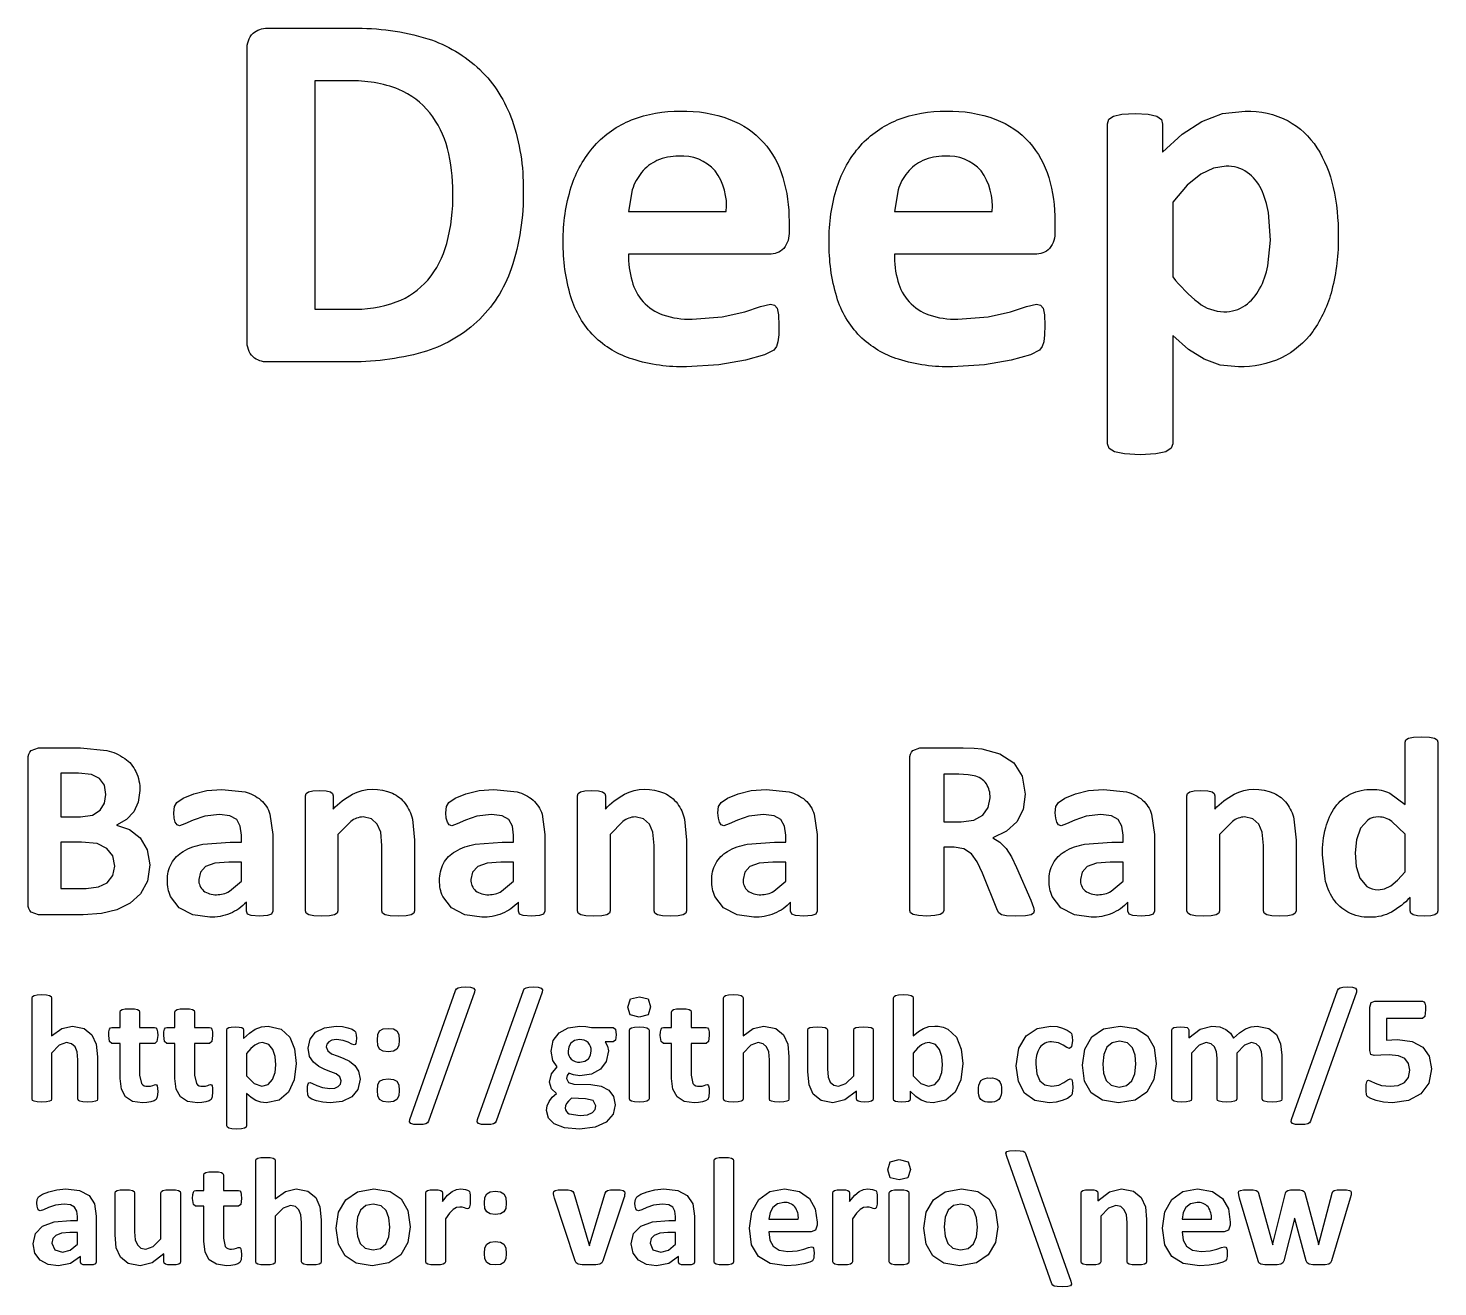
# Model space of a CAD drawing. Header units: millimetres. Extents: x 2 to 270, y 1 to 341.
# Drawn here: x 137.95 to 179.27, y 6.14 to 43.03 of the extents above; entities that cross this region are included whole.
import ezdxf

# ---------------------------------------------------------------- set-up
doc = ezdxf.new("R2010")
doc.units = ezdxf.units.MM
doc.header["$MEASUREMENT"] = 0
doc.layers.add('Predefinito', color=18, linetype='Continuous', true_color=0x000000)

msp = doc.modelspace()

# ---------------------------------------------------------------- linework, layer by layer
at = {"layer": 'Predefinito', "color": 1, "true_color": 0xff0000}
for points in [[(152.46, 38.277, -0.08731), (152.11, 35.976, -0.120409), (151.105, 34.415, -0.114782), (149.514, 33.527, -0.072861), (147.283, 33.244), (144.959, 33.244, -0.186871), (144.541, 33.392, -0.220217), (144.371, 33.871), (144.371, 42.396, -0.220217), (144.541, 42.876, -0.18687), (144.959, 43.023), (147.456, 43.023, -0.080688), (149.664, 42.717, -0.112425), (151.192, 41.81, -0.114577), (152.136, 40.325, -0.087824), (152.46, 38.277)], [(150.401, 38.203, 0.065596), (150.24, 39.502, 0.105356), (149.724, 40.544, 0.121056), (148.813, 41.232, 0.102784), (147.351, 41.479), (146.357, 41.479), (146.357, 34.788), (147.38, 34.788, 0.09129), (148.741, 35.001, 0.125381), (149.664, 35.643, 0.109201), (150.218, 36.711, 0.069476), (150.401, 38.203)], [(160.254, 37.071, -0.193776), (160.098, 36.568, -0.211773), (159.669, 36.406), (155.548, 36.406, 0.07026), (155.651, 35.611, 0.114959), (155.979, 35.005, 0.123439), (156.559, 34.624, 0.087673), (157.41, 34.494), (158.296, 34.563), (158.956, 34.715), (159.418, 34.866), (159.715, 34.935), (159.83, 34.909), (159.906, 34.815), (159.948, 34.625), (159.96, 34.315), (159.952, 34.035), (159.929, 33.837), (159.884, 33.699), (159.805, 33.59), (159.535, 33.455), (158.974, 33.293), (158.193, 33.156), (157.253, 33.097, -0.079338), (155.672, 33.32, -0.118783), (154.538, 33.999, -0.120306), (153.86, 35.147, -0.077678), (153.636, 36.772, -0.079714), (153.871, 38.372, -0.104851), (154.551, 39.58, -0.114543), (155.635, 40.336, -0.097794), (157.074, 40.597, -0.096384), (158.52, 40.353, -0.116003), (159.506, 39.677, -0.109122), (160.072, 38.653, -0.074782), (160.254, 37.366), (160.254, 37.071)], [(168.048, 37.071, -0.193776), (167.892, 36.568, -0.211773), (167.463, 36.406), (163.342, 36.406, 0.07026), (163.445, 35.611, 0.114959), (163.773, 35.005, 0.123439), (164.353, 34.624, 0.087673), (165.204, 34.494), (166.09, 34.563), (166.75, 34.715), (167.212, 34.866), (167.509, 34.935), (167.624, 34.909), (167.7, 34.815), (167.742, 34.625), (167.754, 34.315), (167.746, 34.035), (167.723, 33.837), (167.678, 33.699), (167.599, 33.59), (167.329, 33.455), (166.768, 33.293), (165.987, 33.156), (165.047, 33.097, -0.079338), (163.466, 33.32, -0.118783), (162.332, 33.999, -0.120306), (161.654, 35.147, -0.077678), (161.43, 36.772, -0.079714), (161.665, 38.372, -0.104851), (162.345, 39.58, -0.114543), (163.429, 40.336, -0.097794), (164.868, 40.597, -0.096384), (166.314, 40.353, -0.116003), (167.3, 39.677, -0.109122), (167.866, 38.653, -0.074782), (168.048, 37.366), (168.048, 37.071)], [(176.357, 36.943, -0.065591), (176.165, 35.345, -0.093666), (175.606, 34.133, -0.122616), (174.689, 33.365, -0.115226), (173.434, 33.097), (172.897, 33.153), (172.424, 33.324), (171.97, 33.611), (171.504, 34.014), (171.504, 30.847), (171.458, 30.712), (171.303, 30.61), (171.01, 30.546), (170.548, 30.523), (170.086, 30.546), (169.793, 30.61), (169.637, 30.711), (169.592, 30.847), (169.592, 40.222), (169.63, 40.355), (169.763, 40.448), (170.013, 40.504), (170.403, 40.523), (170.786, 40.504), (171.037, 40.445), (171.17, 40.348), (171.207, 40.211), (171.207, 39.389), (171.782, 39.915), (172.357, 40.295), (172.962, 40.522), (173.628, 40.597, -0.127999), (174.883, 40.31, -0.123785), (175.729, 39.523, -0.089825), (176.206, 38.361, -0.055888), (176.357, 36.943)], [(158.416, 37.656, 0.18109), (158.092, 38.842, 0.235753), (157.02, 39.273, 0.111323), (156.383, 39.145, 0.111907), (155.933, 38.8, 0.095048), (155.658, 38.287), (155.548, 37.656), (158.416, 37.656)], [(166.21, 37.656, 0.18109), (165.886, 38.842, 0.235753), (164.814, 39.273, 0.111323), (164.177, 39.145, 0.111907), (163.727, 38.8, 0.095048), (163.452, 38.287), (163.342, 37.656), (166.21, 37.656)], [(174.371, 36.814), (174.308, 37.623, 0.076958), (174.092, 38.314, 0.121042), (173.688, 38.798, 0.160838), (173.065, 38.979), (172.695, 38.924), (172.322, 38.744), (171.93, 38.42), (171.504, 37.928), (171.504, 35.736, 0.061335), (172.259, 34.981, 0.164869), (173.005, 34.715, 0.160114), (173.629, 34.9, 0.113431), (174.051, 35.384, 0.074753), (174.293, 36.06), (174.371, 36.814)]]:
    msp.add_lwpolyline(points, format="xyb", dxfattribs=at)
at = {"layer": 'Predefinito'}
for points in [[(141.517, 18.5), (141.444, 18.029), (141.244, 17.657), (140.94, 17.378), (140.55, 17.186), (140.095, 17.075), (139.557, 17.04), (138.247, 17.04), (138.036, 17.113, -0.221883), (137.951, 17.353), (137.951, 21.616, -0.221883), (138.036, 21.855), (138.247, 21.929), (139.484, 21.929), (140.25, 21.853, -0.096489), (140.779, 21.624, -0.127215), (141.109, 21.235, -0.113903), (141.223, 20.68), (141.177, 20.344), (141.044, 20.057), (140.829, 19.829), (140.538, 19.67), (140.924, 19.538), (141.233, 19.295), (141.441, 18.947), (141.517, 18.5)], [(167.436, 17.154), (167.421, 17.084), (167.349, 17.037), (167.183, 17.01), (166.885, 17.003), (166.633, 17.01), (166.485, 17.039), (166.407, 17.092), (166.37, 17.169), (165.926, 18.261), (165.769, 18.59), (165.599, 18.83), (165.383, 18.976), (165.1, 19.025), (164.789, 19.025), (164.789, 17.161), (164.764, 17.094), (164.683, 17.044), (164.532, 17.014), (164.291, 17.003), (164.051, 17.014), (163.898, 17.045), (163.819, 17.094), (163.796, 17.162), (163.796, 21.615, -0.221074), (163.881, 21.855), (164.091, 21.929), (165.36, 21.929), (165.679, 21.922), (165.906, 21.903), (166.438, 21.758), (166.84, 21.49), (167.091, 21.098), (167.178, 20.579), (167.116, 20.128), (166.932, 19.765), (166.632, 19.487), (166.227, 19.297), (166.434, 19.169), (166.616, 18.986), (166.778, 18.741), (166.926, 18.429), (167.341, 17.467), (167.417, 17.257), (167.436, 17.154)], [(179.274, 17.153), (179.255, 17.084), (179.19, 17.037), (179.066, 17.01), (178.872, 17.003), (178.674, 17.011), (178.549, 17.038), (178.48, 17.087), (178.459, 17.16), (178.459, 17.547, -0.080845), (177.917, 17.119, -0.126052), (177.288, 16.966, -0.128451), (176.64, 17.113, -0.120363), (176.209, 17.51, -0.093055), (175.967, 18.094), (175.892, 18.796, -0.065878), (175.987, 19.594, -0.093184), (176.267, 20.198, -0.122593), (176.724, 20.582, -0.115377), (177.354, 20.716, -0.117286), (177.864, 20.602), (178.318, 20.269), (178.318, 22.098), (178.339, 22.165), (178.416, 22.217), (178.563, 22.249), (178.796, 22.26), (179.029, 22.249), (179.175, 22.217), (179.251, 22.166), (179.274, 22.098), (179.274, 17.153)], [(166.149, 20.468, 0.148743), (166.039, 20.88, 0.18616), (165.678, 21.115), (165.505, 21.146), (165.237, 21.157), (164.789, 21.157), (164.789, 19.76), (165.298, 19.76), (165.67, 19.812), (165.936, 19.956), (166.096, 20.179), (166.149, 20.468)], [(145.12, 17.142), (145.082, 17.059), (144.965, 17.016), (144.729, 17.003), (144.485, 17.016), (144.377, 17.059), (144.346, 17.142), (144.346, 17.41, -0.107673), (143.867, 17.077, -0.098537), (143.27, 16.966), (142.773, 17.035), (142.38, 17.239), (142.123, 17.575, -0.108047), (142.031, 18.043, -0.126937), (142.148, 18.546, -0.134843), (142.496, 18.899, -0.087392), (143.07, 19.105), (143.868, 19.172), (144.201, 19.172), (144.201, 19.37), (144.168, 19.639), (144.061, 19.831), (143.862, 19.944), (143.554, 19.981), (143.124, 19.929), (142.789, 19.815), (142.546, 19.701), (142.388, 19.65), (142.313, 19.676), (142.259, 19.751), (142.227, 19.87), (142.215, 20.027), (142.234, 20.21), (142.306, 20.331), (142.492, 20.454), (142.803, 20.582), (143.191, 20.679), (143.625, 20.716), (144.306, 20.639, -0.11469), (144.771, 20.402, -0.135697), (145.036, 19.991), (145.12, 19.394), (145.12, 17.142)], [(149.274, 17.153), (149.251, 17.087), (149.175, 17.04), (149.028, 17.012), (148.798, 17.003), (148.564, 17.012), (148.417, 17.04), (148.341, 17.088), (148.318, 17.154), (148.318, 19.074), (148.283, 19.459), (148.182, 19.698), (148.01, 19.853), (147.765, 19.907, 0.161509), (147.407, 19.775), (147.031, 19.39), (147.031, 17.154), (147.009, 17.088), (146.931, 17.04), (146.785, 17.012), (146.553, 17.003), (146.322, 17.012), (146.176, 17.041), (146.098, 17.088), (146.076, 17.154), (146.076, 20.528), (146.094, 20.594), (146.163, 20.641), (146.29, 20.67), (146.485, 20.679), (146.686, 20.67), (146.81, 20.641), (146.872, 20.594), (146.891, 20.528), (146.891, 20.138, -0.084781), (147.454, 20.572, -0.22745), (148.625, 20.603, -0.122526), (149.003, 20.298, -0.101313), (149.211, 19.845), (149.274, 19.222), (149.274, 17.153)], [(153.098, 17.142), (153.06, 17.059), (152.943, 17.016), (152.707, 17.003), (152.463, 17.016), (152.355, 17.059), (152.324, 17.142), (152.324, 17.41, -0.107673), (151.845, 17.077, -0.098537), (151.248, 16.966), (150.751, 17.035), (150.358, 17.239), (150.101, 17.575, -0.108047), (150.009, 18.043, -0.126937), (150.126, 18.546, -0.134843), (150.473, 18.899, -0.087392), (151.048, 19.105), (151.846, 19.172), (152.178, 19.172), (152.178, 19.37), (152.146, 19.639), (152.039, 19.831), (151.84, 19.944), (151.532, 19.981), (151.102, 19.929), (150.767, 19.815), (150.524, 19.701), (150.365, 19.65), (150.291, 19.676), (150.237, 19.751), (150.205, 19.87), (150.193, 20.027), (150.212, 20.21), (150.284, 20.331), (150.47, 20.454), (150.781, 20.582), (151.169, 20.679), (151.603, 20.716), (152.284, 20.639, -0.11469), (152.749, 20.402, -0.135697), (153.014, 19.991), (153.098, 19.394), (153.098, 17.142)], [(157.252, 17.153), (157.229, 17.087), (157.153, 17.04), (157.006, 17.012), (156.776, 17.003), (156.542, 17.012), (156.395, 17.04), (156.319, 17.088), (156.296, 17.154), (156.296, 19.074), (156.261, 19.459), (156.16, 19.698), (155.988, 19.853), (155.743, 19.907, 0.161509), (155.385, 19.775), (155.009, 19.39), (155.009, 17.154), (154.987, 17.088), (154.909, 17.04), (154.763, 17.012), (154.531, 17.003), (154.3, 17.012), (154.154, 17.041), (154.076, 17.088), (154.053, 17.154), (154.053, 20.528), (154.072, 20.594), (154.141, 20.641), (154.268, 20.67), (154.463, 20.679), (154.664, 20.67), (154.788, 20.641), (154.85, 20.594), (154.869, 20.528), (154.869, 20.138, -0.084781), (155.432, 20.572, -0.22745), (156.603, 20.603, -0.122526), (156.981, 20.298, -0.101313), (157.188, 19.845), (157.252, 19.222), (157.252, 17.153)], [(161.076, 17.142), (161.038, 17.059), (160.921, 17.016), (160.685, 17.003), (160.441, 17.016), (160.333, 17.059), (160.302, 17.142), (160.302, 17.41, -0.107673), (159.823, 17.077, -0.098537), (159.226, 16.966), (158.729, 17.035), (158.336, 17.239), (158.079, 17.575, -0.108047), (157.987, 18.043, -0.126937), (158.104, 18.546, -0.134843), (158.451, 18.899, -0.087392), (159.026, 19.105), (159.824, 19.172), (160.156, 19.172), (160.156, 19.37), (160.124, 19.639), (160.017, 19.831), (159.818, 19.944), (159.51, 19.981), (159.08, 19.929), (158.745, 19.815), (158.502, 19.701), (158.343, 19.65), (158.268, 19.676), (158.215, 19.751), (158.183, 19.87), (158.171, 20.027), (158.19, 20.21), (158.262, 20.331), (158.448, 20.454), (158.759, 20.582), (159.147, 20.679), (159.581, 20.716), (160.262, 20.639, -0.11469), (160.727, 20.402, -0.135697), (160.992, 19.991), (161.076, 19.394), (161.076, 17.142)], [(170.965, 17.142), (170.928, 17.059), (170.811, 17.016), (170.575, 17.003), (170.331, 17.016), (170.223, 17.059), (170.191, 17.142), (170.191, 17.41, -0.107673), (169.713, 17.077, -0.098537), (169.116, 16.966), (168.619, 17.035), (168.226, 17.239), (167.969, 17.575, -0.108047), (167.877, 18.043, -0.126937), (167.994, 18.546, -0.134843), (168.341, 18.899, -0.087392), (168.916, 19.105), (169.714, 19.172), (170.046, 19.172), (170.046, 19.37), (170.014, 19.639), (169.907, 19.831), (169.707, 19.944), (169.4, 19.981), (168.969, 19.929), (168.635, 19.815), (168.392, 19.701), (168.233, 19.65), (168.158, 19.676), (168.105, 19.751), (168.072, 19.87), (168.061, 20.027), (168.08, 20.21), (168.152, 20.331), (168.338, 20.454), (168.648, 20.582), (169.037, 20.679), (169.471, 20.716), (170.152, 20.639, -0.11469), (170.617, 20.402, -0.135697), (170.882, 19.991), (170.965, 19.394), (170.965, 17.142)], [(175.12, 17.153), (175.097, 17.087), (175.021, 17.04), (174.874, 17.012), (174.643, 17.003), (174.409, 17.012), (174.263, 17.04), (174.187, 17.088), (174.164, 17.154), (174.164, 19.074), (174.129, 19.459), (174.027, 19.698), (173.856, 19.853), (173.611, 19.907, 0.161509), (173.253, 19.775), (172.877, 19.39), (172.877, 17.154), (172.854, 17.088), (172.776, 17.04), (172.63, 17.012), (172.399, 17.003), (172.168, 17.012), (172.022, 17.041), (171.944, 17.088), (171.921, 17.154), (171.921, 20.528), (171.94, 20.594), (172.008, 20.641), (172.136, 20.67), (172.331, 20.679), (172.532, 20.67), (172.655, 20.641), (172.718, 20.594), (172.737, 20.528), (172.737, 20.138, -0.084781), (173.3, 20.572, -0.22745), (174.47, 20.603, -0.122526), (174.848, 20.298, -0.101313), (175.056, 19.845), (175.12, 19.222), (175.12, 17.153)], [(178.318, 19.4), (177.929, 19.777, 0.157313), (177.54, 19.907, 0.152453), (177.222, 19.817), (177.007, 19.576), (176.887, 19.24), (176.848, 18.859), (176.881, 18.459), (176.992, 18.111), (177.197, 17.867, 0.159337), (177.521, 17.775), (177.711, 17.802), (177.899, 17.891), (178.096, 18.052), (178.318, 18.297), (178.318, 19.4)], [(144.201, 18.584), (143.828, 18.584), (143.424, 18.55), (143.152, 18.45), (142.999, 18.289), (142.951, 18.072, 0.228547), (143.088, 17.746, 0.182163), (143.471, 17.628, 0.134289), (143.849, 17.728), (144.201, 18.021), (144.201, 18.584)], [(152.178, 18.584), (151.806, 18.584), (151.402, 18.55), (151.13, 18.45), (150.977, 18.289), (150.928, 18.072, 0.228547), (151.066, 17.746, 0.182163), (151.449, 17.628, 0.134289), (151.827, 17.728), (152.178, 18.021), (152.178, 18.584)], [(160.156, 18.584), (159.784, 18.584), (159.38, 18.55), (159.108, 18.45), (158.955, 18.289), (158.906, 18.072, 0.228547), (159.044, 17.746, 0.182163), (159.427, 17.628, 0.134289), (159.805, 17.728), (160.156, 18.021), (160.156, 18.584)], [(170.046, 18.584), (169.673, 18.584), (169.27, 18.55), (168.998, 18.45), (168.845, 18.289), (168.796, 18.072, 0.228547), (168.934, 17.746, 0.182163), (169.317, 17.628, 0.134289), (169.695, 17.728), (170.046, 18.021), (170.046, 18.584)], [(165.349, 12.679), (165.29, 12.201), (165.121, 11.838), (164.85, 11.608), (164.483, 11.527), (164.294, 11.546), (164.126, 11.608), (163.968, 11.715), (163.809, 11.872), (163.809, 11.644), (163.796, 11.6), (163.755, 11.571), (163.679, 11.554), (163.563, 11.55), (163.446, 11.554), (163.371, 11.57), (163.331, 11.598), (163.32, 11.64), (163.32, 14.607), (163.333, 14.648), (163.38, 14.678), (163.468, 14.697), (163.606, 14.704), (163.745, 14.697), (163.833, 14.678), (163.879, 14.648), (163.893, 14.607), (163.893, 13.493), (164.046, 13.623), (164.2, 13.711), (164.357, 13.762), (164.529, 13.777, -0.130858), (164.907, 13.689), (165.161, 13.451), (165.304, 13.101), (165.349, 12.679)], [(141.746, 11.854), (141.733, 11.699), (141.701, 11.623), (141.64, 11.584), (141.547, 11.554), (141.431, 11.534), (141.305, 11.527), (141.009, 11.57), (140.802, 11.702), (140.682, 11.925), (140.643, 12.244), (140.643, 13.27), (140.4, 13.27), (140.335, 13.324), (140.312, 13.502), (140.318, 13.613), (140.335, 13.685), (140.363, 13.722), (140.403, 13.733), (140.643, 13.733), (140.643, 14.189), (140.656, 14.23), (140.701, 14.261), (140.79, 14.279), (140.929, 14.285), (141.069, 14.279), (141.157, 14.261), (141.203, 14.23), (141.217, 14.189), (141.217, 13.733), (141.655, 13.733), (141.695, 13.722), (141.723, 13.685), (141.74, 13.613), (141.746, 13.502), (141.723, 13.324), (141.658, 13.27), (141.217, 13.27), (141.217, 12.338), (141.269, 12.094, 0.266922), (141.454, 12.013), (141.536, 12.021), (141.6, 12.039), (141.648, 12.057), (141.683, 12.065), (141.709, 12.057), (141.728, 12.025), (141.74, 11.96), (141.746, 11.854)], [(143.356, 11.854), (143.344, 11.699), (143.311, 11.623), (143.251, 11.584), (143.157, 11.554), (143.041, 11.534), (142.915, 11.527), (142.619, 11.57), (142.412, 11.702), (142.292, 11.925), (142.253, 12.244), (142.253, 13.27), (142.011, 13.27), (141.945, 13.324), (141.922, 13.502), (141.928, 13.613), (141.945, 13.685), (141.973, 13.722), (142.013, 13.733), (142.253, 13.733), (142.253, 14.189), (142.266, 14.23), (142.312, 14.261), (142.401, 14.279), (142.539, 14.285), (142.68, 14.279), (142.767, 14.261), (142.813, 14.23), (142.827, 14.189), (142.827, 13.733), (143.266, 13.733), (143.305, 13.722), (143.334, 13.685), (143.351, 13.613), (143.356, 13.502), (143.334, 13.324), (143.268, 13.27), (142.827, 13.27), (142.827, 12.338), (142.879, 12.094, 0.266922), (143.064, 12.013), (143.146, 12.021), (143.211, 12.039), (143.258, 12.057), (143.293, 12.065), (143.319, 12.057), (143.338, 12.025), (143.351, 11.96), (143.356, 11.854)], [(157.915, 11.854), (157.903, 11.699), (157.87, 11.623), (157.809, 11.584), (157.716, 11.554), (157.6, 11.534), (157.474, 11.527), (157.178, 11.57), (156.971, 11.702), (156.851, 11.925), (156.812, 12.244), (156.812, 13.27), (156.57, 13.27), (156.504, 13.324), (156.481, 13.502), (156.487, 13.613), (156.504, 13.685), (156.532, 13.722), (156.572, 13.733), (156.812, 13.733), (156.812, 14.189), (156.825, 14.23), (156.87, 14.261), (156.96, 14.279), (157.098, 14.285), (157.238, 14.279), (157.326, 14.261), (157.372, 14.23), (157.386, 14.189), (157.386, 13.733), (157.824, 13.733), (157.864, 13.722), (157.893, 13.685), (157.909, 13.613), (157.915, 13.502), (157.893, 13.324), (157.827, 13.27), (157.386, 13.27), (157.386, 12.338), (157.438, 12.094, 0.266922), (157.623, 12.013), (157.705, 12.021), (157.769, 12.039), (157.817, 12.057), (157.852, 12.065), (157.878, 12.057), (157.897, 12.025), (157.909, 11.96), (157.915, 11.854)], [(168.57, 11.977), (168.566, 11.877), (168.557, 11.81), (168.543, 11.765), (168.508, 11.722), (168.415, 11.659), (168.265, 11.593), (168.083, 11.545), (167.88, 11.527), (167.465, 11.599), (167.162, 11.811), (166.978, 12.153), (166.915, 12.614), (166.991, 13.133), (167.203, 13.495), (167.526, 13.708), (167.934, 13.777), (168.112, 13.762), (168.275, 13.72), (168.412, 13.661), (168.497, 13.603), (168.532, 13.562), (168.548, 13.518), (168.557, 13.451), (168.56, 13.354), (168.537, 13.169), (168.478, 13.116), (168.395, 13.147), (168.292, 13.215), (168.15, 13.283), (167.952, 13.314, 0.256367), (167.608, 13.148, 0.154105), (167.489, 12.659), (167.518, 12.379), (167.607, 12.176), (167.754, 12.054), (167.959, 12.013), (168.165, 12.047), (168.315, 12.123), (168.423, 12.199), (168.496, 12.233), (168.531, 12.222), (168.552, 12.18), (168.565, 12.1), (168.57, 11.977)], [(154.457, 13.048, 0.210016), (154.367, 13.293, 0.198912), (154.111, 13.38), (153.964, 13.353), (153.859, 13.279), (153.797, 13.17), (153.776, 13.04, 0.212686), (153.867, 12.805, 0.197686), (154.118, 12.719), (154.267, 12.745), (154.372, 12.817), (154.436, 12.923), (154.457, 13.048)], [(166.48, 11.908, -0.186474), (166.406, 11.623, -0.191129), (166.143, 11.55, -0.190338), (165.88, 11.622, -0.188794), (165.808, 11.895, -0.186299), (165.882, 12.182, -0.190261), (166.148, 12.255, -0.19105), (166.407, 12.183, -0.188247), (166.48, 11.908)], [(154.591, 11.443), (154.509, 11.593), (154.285, 11.649), (153.88, 11.66), (153.787, 11.581), (153.73, 11.508), (153.702, 11.441), (153.695, 11.374, 0.309022), (153.809, 11.209), (154.131, 11.152), (154.349, 11.177), (154.491, 11.244), (154.568, 11.336), (154.591, 11.443)], [(144.202, 7.08), (144.189, 6.924), (144.156, 6.849), (144.096, 6.809), (144.003, 6.78), (143.887, 6.76), (143.761, 6.753), (143.465, 6.796), (143.258, 6.927), (143.137, 7.151), (143.099, 7.469), (143.099, 8.496), (142.856, 8.496), (142.791, 8.549), (142.768, 8.727), (142.774, 8.839), (142.791, 8.91), (142.819, 8.948), (142.859, 8.959), (143.099, 8.959), (143.099, 9.414), (143.111, 9.456), (143.157, 9.487), (143.246, 9.505), (143.385, 9.51), (143.525, 9.505), (143.613, 9.487), (143.659, 9.456), (143.672, 9.414), (143.672, 8.959), (144.111, 8.959), (144.151, 8.948), (144.179, 8.91), (144.196, 8.839), (144.202, 8.727), (144.179, 8.549), (144.113, 8.496), (143.672, 8.496), (143.672, 7.563), (143.724, 7.32, 0.266922), (143.91, 7.238), (143.991, 7.246), (144.056, 7.264), (144.103, 7.283), (144.138, 7.29), (144.164, 7.283), (144.184, 7.251), (144.196, 7.186), (144.202, 7.08)], [(160.525, 8.121, 0.18109), (160.428, 8.477, 0.235753), (160.106, 8.606), (159.916, 8.568), (159.78, 8.464), (159.698, 8.31), (159.665, 8.121), (160.525, 8.121)], [(172.636, 8.121, 0.18109), (172.538, 8.477, 0.235753), (172.217, 8.606), (172.026, 8.568), (171.891, 8.464), (171.808, 8.31), (171.775, 8.121), (172.636, 8.121)]]:
    msp.add_lwpolyline(points, format="xyb", dxfattribs=at)
for points in [[(140.23, 20.566), (140.183, 20.834), (140.043, 21.031), (139.807, 21.152), (139.426, 21.194), (138.906, 21.194), (138.906, 19.907), (139.48, 19.907), (139.836, 19.959), (140.056, 20.101), (140.187, 20.311), (140.23, 20.566)], [(140.487, 18.469), (140.429, 18.767), (140.258, 18.987), (139.969, 19.124), (139.514, 19.172), (138.906, 19.172), (138.906, 17.812), (139.646, 17.812), (140.006, 17.854), (140.26, 17.98), (140.427, 18.187), (140.487, 18.469)], [(149.687, 10.987), (149.658, 10.94), (149.607, 10.91), (149.526, 10.893), (149.402, 10.888), (149.251, 10.897), (149.162, 10.924), (149.126, 10.97), (149.136, 11.037), (150.481, 14.823), (150.509, 14.872), (150.559, 14.902), (150.641, 14.919), (150.765, 14.925), (150.918, 14.916), (151.005, 14.889), (151.039, 14.842), (151.033, 14.776), (149.687, 10.987)], [(151.672, 10.987), (151.643, 10.94), (151.592, 10.91), (151.511, 10.893), (151.388, 10.888), (151.236, 10.897), (151.147, 10.924), (151.112, 10.97), (151.121, 11.037), (152.467, 14.823), (152.494, 14.872), (152.544, 14.902), (152.627, 14.919), (152.75, 14.925), (152.903, 14.916), (152.991, 14.889), (153.025, 14.842), (153.018, 14.776), (151.672, 10.987)], [(175.54, 10.987), (175.511, 10.94), (175.46, 10.91), (175.378, 10.893), (175.255, 10.888), (175.104, 10.897), (175.015, 10.924), (174.979, 10.97), (174.989, 11.037), (176.334, 14.823), (176.361, 14.872), (176.411, 14.902), (176.494, 14.919), (176.618, 14.925), (176.771, 14.916), (176.858, 14.889), (176.892, 14.842), (176.886, 14.776), (175.54, 10.987)], [(139.981, 11.639), (139.968, 11.6), (139.922, 11.572), (139.834, 11.555), (139.696, 11.55), (139.555, 11.555), (139.467, 11.572), (139.422, 11.6), (139.408, 11.64), (139.408, 12.792), (139.387, 13.023), (139.326, 13.167), (139.223, 13.259), (139.076, 13.292), (138.861, 13.213), (138.636, 12.982), (138.636, 11.64), (138.622, 11.6), (138.575, 11.572), (138.488, 11.555), (138.349, 11.55), (138.21, 11.555), (138.123, 11.572), (138.076, 11.6), (138.062, 11.64), (138.062, 14.607), (138.076, 14.648), (138.123, 14.678), (138.21, 14.697), (138.349, 14.704), (138.488, 14.697), (138.575, 14.678), (138.622, 14.647), (138.636, 14.607), (138.636, 13.491), (138.933, 13.706), (139.248, 13.777), (139.592, 13.71), (139.819, 13.525), (139.943, 13.251), (139.981, 12.872), (139.981, 11.639)], [(156.195, 14.344), (156.124, 14.108), (155.861, 14.042), (155.6, 14.105), (155.533, 14.333), (155.602, 14.571), (155.866, 14.638), (156.126, 14.573), (156.195, 14.344)], [(160.253, 11.639), (160.24, 11.6), (160.194, 11.572), (160.106, 11.555), (159.968, 11.55), (159.827, 11.555), (159.739, 11.572), (159.694, 11.6), (159.68, 11.64), (159.68, 12.792), (159.659, 13.023), (159.598, 13.167), (159.495, 13.259), (159.348, 13.292), (159.133, 13.213), (158.908, 12.982), (158.908, 11.64), (158.894, 11.6), (158.847, 11.572), (158.76, 11.555), (158.621, 11.55), (158.482, 11.555), (158.395, 11.572), (158.348, 11.6), (158.334, 11.64), (158.334, 14.607), (158.348, 14.648), (158.395, 14.678), (158.482, 14.697), (158.621, 14.704), (158.76, 14.697), (158.847, 14.678), (158.894, 14.647), (158.908, 14.607), (158.908, 13.491), (159.205, 13.706), (159.52, 13.777), (159.864, 13.71), (160.091, 13.525), (160.215, 13.251), (160.253, 12.872), (160.253, 11.639)], [(179.092, 12.527), (179.009, 12.104), (178.776, 11.79), (178.414, 11.595), (177.944, 11.527), (177.686, 11.546), (177.467, 11.594), (177.307, 11.653), (177.226, 11.699), (177.197, 11.737), (177.183, 11.785), (177.175, 11.857), (177.172, 11.959), (177.177, 12.068), (177.192, 12.139), (177.215, 12.178), (177.247, 12.189), (177.315, 12.162), (177.437, 12.101), (177.62, 12.04), (177.878, 12.013), (178.116, 12.04), (178.297, 12.126), (178.411, 12.275), (178.452, 12.489), (178.418, 12.681), (178.312, 12.823), (178.125, 12.91), (177.845, 12.939), (177.607, 12.926), (177.405, 12.912), (177.311, 12.945), (177.283, 13.066), (177.283, 14.336), (177.318, 14.466), (177.43, 14.505), (178.822, 14.505), (178.861, 14.492), (178.891, 14.449), (178.909, 14.371), (178.915, 14.255), (178.891, 14.059), (178.821, 13.998), (177.768, 13.998), (177.768, 13.367), (177.927, 13.378), (178.093, 13.38), (178.519, 13.325), (178.832, 13.163), (179.025, 12.896), (179.092, 12.527)], [(145.805, 12.681), (145.747, 12.202), (145.58, 11.838), (145.305, 11.608), (144.928, 11.527), (144.767, 11.544), (144.625, 11.596), (144.489, 11.682), (144.349, 11.803), (144.349, 10.853), (144.335, 10.812), (144.289, 10.781), (144.201, 10.762), (144.062, 10.755), (143.923, 10.762), (143.836, 10.781), (143.789, 10.812), (143.775, 10.853), (143.775, 13.665), (143.787, 13.705), (143.827, 13.733), (143.902, 13.75), (144.019, 13.755), (144.134, 13.75), (144.209, 13.732), (144.249, 13.703), (144.26, 13.662), (144.26, 13.415), (144.433, 13.573), (144.605, 13.687), (144.787, 13.755), (144.986, 13.777), (145.363, 13.691), (145.616, 13.455), (145.76, 13.107), (145.805, 12.681)], [(147.68, 12.219), (147.615, 11.919), (147.433, 11.702), (147.154, 11.571), (146.805, 11.527), (146.588, 11.543), (146.403, 11.584), (146.267, 11.634), (146.188, 11.682), (146.149, 11.756), (146.136, 11.91), (146.14, 12.018), (146.154, 12.083), (146.177, 12.115), (146.211, 12.123), (146.285, 12.096), (146.407, 12.036), (146.576, 11.975), (146.796, 11.947), (146.934, 11.962), (147.038, 12.004), (147.106, 12.075), (147.128, 12.174), (147.087, 12.289), (146.976, 12.373), (146.821, 12.44), (146.643, 12.509), (146.465, 12.596), (146.31, 12.717), (146.199, 12.89), (146.158, 13.131), (146.214, 13.394), (146.376, 13.598), (146.635, 13.73), (146.976, 13.777), (147.16, 13.764), (147.322, 13.728), (147.443, 13.683), (147.514, 13.641), (147.545, 13.606), (147.558, 13.566), (147.566, 13.508), (147.57, 13.422), (147.566, 13.324), (147.555, 13.264), (147.533, 13.234), (147.502, 13.226), (147.438, 13.251), (147.33, 13.303), (147.181, 13.356), (146.987, 13.38), (146.853, 13.365), (146.76, 13.32), (146.705, 13.251), (146.687, 13.167), (146.73, 13.05), (146.843, 12.968), (147.003, 12.901), (147.184, 12.832), (147.364, 12.746), (147.524, 12.625), (147.637, 12.454), (147.68, 12.219)], [(148.827, 13.365), (148.811, 13.206), (148.758, 13.102), (148.659, 13.045), (148.505, 13.027), (148.351, 13.045), (148.252, 13.102), (148.201, 13.206), (148.187, 13.365), (148.201, 13.528), (148.252, 13.634), (148.351, 13.693), (148.505, 13.711), (148.659, 13.693), (148.758, 13.634), (148.811, 13.528), (148.827, 13.365)], [(155.188, 13.522), (155.163, 13.365), (155.102, 13.314), (154.864, 13.314), (154.936, 13.191), (154.957, 13.047), (154.898, 12.738), (154.73, 12.51), (154.465, 12.37), (154.12, 12.322), (153.935, 12.345), (153.799, 12.4), (153.75, 12.328), (153.729, 12.236), (153.787, 12.126), (153.948, 12.079), (154.439, 12.061), (154.746, 12.013), (154.972, 11.896), (155.112, 11.714), (155.161, 11.473), (155.095, 11.193), (154.898, 10.965), (154.569, 10.812), (154.107, 10.755), (153.667, 10.796), (153.368, 10.908), (153.199, 11.08), (153.145, 11.3), (153.165, 11.441), (153.221, 11.571), (153.313, 11.689), (153.437, 11.797), (153.287, 11.939), (153.233, 12.135), (153.295, 12.379), (153.453, 12.578), (153.326, 12.766), (153.279, 13.038), (153.341, 13.35), (153.514, 13.582), (153.779, 13.727), (154.118, 13.777), (154.3, 13.766), (154.462, 13.733), (155.102, 13.733), (155.164, 13.685), (155.188, 13.522)], [(156.15, 11.64), (156.137, 11.601), (156.09, 11.572), (156.002, 11.555), (155.864, 11.55), (155.725, 11.555), (155.637, 11.572), (155.591, 11.601), (155.577, 11.64), (155.577, 13.66), (155.591, 13.7), (155.637, 13.729), (155.725, 13.749), (155.864, 13.755), (156.002, 13.749), (156.09, 13.729), (156.137, 13.7), (156.15, 13.66), (156.15, 11.64)], [(162.724, 11.64), (162.712, 11.601), (162.672, 11.572), (162.597, 11.555), (162.479, 11.55), (162.356, 11.555), (162.281, 11.572), (162.242, 11.601), (162.231, 11.64), (162.231, 11.874), (161.893, 11.614), (161.538, 11.527), (161.192, 11.595), (160.965, 11.78), (160.842, 12.051), (160.805, 12.435), (160.805, 13.665), (160.817, 13.705), (160.863, 13.733), (160.952, 13.75), (161.091, 13.755), (161.23, 13.75), (161.318, 13.733), (161.365, 13.705), (161.378, 13.665), (161.378, 12.524), (161.398, 12.282), (161.459, 12.138), (161.563, 12.045), (161.709, 12.013), (161.922, 12.091), (162.15, 12.319), (162.15, 13.665), (162.163, 13.704), (162.209, 13.733), (162.297, 13.75), (162.437, 13.755), (162.577, 13.75), (162.664, 13.733), (162.71, 13.704), (162.724, 13.665), (162.724, 11.64)], [(171.018, 12.672), (170.95, 12.207), (170.744, 11.845), (170.399, 11.61), (169.912, 11.527), (169.444, 11.601), (169.114, 11.816), (168.92, 12.163), (168.856, 12.632), (168.925, 13.099), (169.132, 13.461), (169.477, 13.695), (169.962, 13.777), (170.432, 13.705), (170.761, 13.491), (170.955, 13.145), (171.018, 12.672)], [(174.702, 11.639), (174.688, 11.6), (174.642, 11.572), (174.556, 11.555), (174.416, 11.55), (174.275, 11.555), (174.187, 11.572), (174.141, 11.6), (174.128, 11.64), (174.128, 12.837), (174.109, 13.023), (174.051, 13.167), (173.952, 13.259), (173.809, 13.292), (173.604, 13.213), (173.378, 12.982), (173.378, 11.64), (173.365, 11.6), (173.318, 11.572), (173.23, 11.555), (173.093, 11.55), (172.953, 11.555), (172.865, 11.572), (172.819, 11.6), (172.805, 11.64), (172.805, 12.837), (172.786, 13.023), (172.728, 13.167), (172.629, 13.259), (172.486, 13.292), (172.278, 13.213), (172.055, 12.982), (172.055, 11.64), (172.041, 11.6), (171.995, 11.572), (171.907, 11.555), (171.768, 11.55), (171.629, 11.555), (171.542, 11.572), (171.495, 11.601), (171.481, 11.64), (171.481, 13.665), (171.493, 13.704), (171.534, 13.733), (171.61, 13.75), (171.727, 13.755), (171.848, 13.75), (171.922, 13.733), (171.959, 13.704), (171.971, 13.665), (171.971, 13.431), (172.305, 13.691), (172.654, 13.777), (172.879, 13.752), (173.057, 13.681), (173.192, 13.569), (173.287, 13.424), (173.465, 13.584), (173.637, 13.694), (173.807, 13.757), (173.981, 13.777), (174.321, 13.71), (174.544, 13.526), (174.666, 13.255), (174.702, 12.926), (174.702, 11.639)], [(145.209, 12.642), (145.19, 12.885), (145.125, 13.093), (145.004, 13.238), (144.817, 13.292), (144.706, 13.276), (144.594, 13.222), (144.477, 13.124), (144.349, 12.977), (144.349, 12.319), (144.575, 12.093), (144.799, 12.013), (144.986, 12.068), (145.113, 12.214), (145.186, 12.416), (145.209, 12.642)], [(164.753, 12.64), (164.734, 12.884), (164.668, 13.093), (164.547, 13.238), (164.358, 13.292), (164.248, 13.277), (164.138, 13.224), (164.02, 13.127), (163.893, 12.979), (163.893, 12.317), (164.12, 12.09), (164.347, 12.013), (164.532, 12.068), (164.658, 12.212), (164.731, 12.414), (164.753, 12.64)], [(170.422, 12.659), (170.399, 12.929), (170.321, 13.143), (170.173, 13.285), (169.942, 13.336), (169.725, 13.291), (169.572, 13.158), (169.482, 12.947), (169.452, 12.666), (169.476, 12.396), (169.555, 12.182), (169.702, 12.041), (169.933, 11.991), (170.152, 12.036), (170.305, 12.168), (170.394, 12.378), (170.422, 12.659)], [(148.827, 11.889), (148.811, 11.73), (148.758, 11.624), (148.659, 11.567), (148.505, 11.55), (148.351, 11.567), (148.252, 11.624), (148.201, 11.73), (148.187, 11.889), (148.201, 12.051), (148.252, 12.159), (148.351, 12.216), (148.505, 12.233), (148.659, 12.216), (148.758, 12.159), (148.811, 12.051), (148.827, 11.889)], [(146.54, 6.865), (146.526, 6.826), (146.48, 6.798), (146.393, 6.781), (146.254, 6.775), (146.114, 6.781), (146.026, 6.798), (145.98, 6.826), (145.966, 6.866), (145.966, 8.018), (145.945, 8.249), (145.885, 8.392), (145.782, 8.485), (145.635, 8.518), (145.42, 8.439), (145.194, 8.208), (145.194, 6.866), (145.181, 6.826), (145.134, 6.798), (145.046, 6.781), (144.908, 6.775), (144.769, 6.781), (144.681, 6.798), (144.634, 6.826), (144.621, 6.866), (144.621, 9.833), (144.634, 9.873), (144.681, 9.904), (144.769, 9.923), (144.908, 9.93), (145.046, 9.923), (145.134, 9.904), (145.181, 9.873), (145.194, 9.832), (145.194, 8.717), (145.491, 8.932), (145.806, 9.003), (146.151, 8.936), (146.377, 8.751), (146.502, 8.477), (146.54, 8.098), (146.54, 6.865)], [(158.628, 6.866), (158.615, 6.826), (158.568, 6.798), (158.48, 6.781), (158.341, 6.775), (158.203, 6.781), (158.115, 6.798), (158.068, 6.826), (158.055, 6.866), (158.055, 9.833), (158.068, 9.873), (158.115, 9.904), (158.203, 9.923), (158.341, 9.93), (158.48, 9.923), (158.568, 9.904), (158.615, 9.873), (158.628, 9.833), (158.628, 6.866)], [(168.511, 6.305), (168.531, 6.214), (168.507, 6.163), (168.424, 6.141), (168.266, 6.135), (168.118, 6.14), (168.03, 6.154), (167.984, 6.18), (167.959, 6.222), (166.636, 9.958), (166.613, 10.051), (166.637, 10.101), (166.721, 10.122), (166.88, 10.128), (167.029, 10.124), (167.118, 10.11), (167.164, 10.084), (167.187, 10.042), (168.511, 6.305)], [(163.812, 9.57), (163.741, 9.333), (163.479, 9.268), (163.218, 9.331), (163.15, 9.559), (163.22, 9.797), (163.484, 9.863), (163.744, 9.799), (163.812, 9.57)], [(139.944, 6.859), (139.922, 6.809), (139.852, 6.783), (139.71, 6.775), (139.564, 6.783), (139.499, 6.809), (139.48, 6.859), (139.48, 7.019), (139.193, 6.819), (138.835, 6.753), (138.536, 6.794), (138.301, 6.917), (138.146, 7.118), (138.091, 7.399), (138.161, 7.701), (138.37, 7.913), (138.715, 8.037), (139.194, 8.077), (139.393, 8.077), (139.393, 8.195), (139.373, 8.357), (139.309, 8.472), (139.19, 8.54), (139.005, 8.562), (138.747, 8.531), (138.546, 8.463), (138.4, 8.394), (138.305, 8.363), (138.26, 8.379), (138.228, 8.424), (138.209, 8.496), (138.202, 8.59), (138.213, 8.699), (138.256, 8.772), (138.368, 8.846), (138.554, 8.923), (138.787, 8.981), (139.048, 9.003), (139.456, 8.957), (139.735, 8.815), (139.894, 8.568), (139.944, 8.21), (139.944, 6.859)], [(142.415, 6.866), (142.403, 6.826), (142.363, 6.798), (142.288, 6.781), (142.17, 6.775), (142.047, 6.781), (141.972, 6.798), (141.933, 6.826), (141.922, 6.866), (141.922, 7.1), (141.584, 6.84), (141.229, 6.753), (140.883, 6.821), (140.656, 7.005), (140.533, 7.277), (140.496, 7.661), (140.496, 8.891), (140.508, 8.93), (140.554, 8.959), (140.643, 8.975), (140.782, 8.981), (140.921, 8.975), (141.009, 8.959), (141.056, 8.93), (141.069, 8.89), (141.069, 7.75), (141.089, 7.508), (141.15, 7.364), (141.254, 7.271), (141.4, 7.238), (141.613, 7.317), (141.841, 7.545), (141.841, 8.89), (141.854, 8.93), (141.9, 8.958), (141.988, 8.975), (142.128, 8.981), (142.268, 8.975), (142.355, 8.958), (142.401, 8.93), (142.415, 8.89), (142.415, 6.866)], [(149.143, 7.898), (149.075, 7.433), (148.869, 7.071), (148.523, 6.836), (148.037, 6.753), (147.569, 6.827), (147.239, 7.042), (147.044, 7.388), (146.981, 7.858), (147.05, 8.324), (147.257, 8.687), (147.602, 8.92), (148.087, 9.003), (148.557, 8.93), (148.886, 8.717), (149.08, 8.37), (149.143, 7.898)], [(150.908, 8.689), (150.903, 8.557), (150.89, 8.476), (150.866, 8.435), (150.828, 8.424), (150.787, 8.432), (150.736, 8.449), (150.674, 8.466), (150.599, 8.474), (150.504, 8.455), (150.405, 8.397), (150.299, 8.291), (150.18, 8.128), (150.18, 6.866), (150.166, 6.826), (150.119, 6.798), (150.032, 6.781), (149.893, 6.775), (149.754, 6.781), (149.666, 6.798), (149.62, 6.826), (149.606, 6.866), (149.606, 8.89), (149.618, 8.93), (149.659, 8.958), (149.735, 8.975), (149.852, 8.981), (149.973, 8.975), (150.047, 8.958), (150.084, 8.93), (150.096, 8.89), (150.096, 8.638), (150.245, 8.818), (150.379, 8.929), (150.506, 8.987), (150.633, 9.003), (150.697, 9), (150.767, 8.988), (150.83, 8.971), (150.87, 8.949), (150.888, 8.925), (150.899, 8.888), (150.905, 8.817), (150.908, 8.689)], [(151.966, 8.591), (151.951, 8.432), (151.897, 8.328), (151.799, 8.27), (151.644, 8.253), (151.49, 8.27), (151.391, 8.328), (151.34, 8.432), (151.327, 8.591), (151.34, 8.753), (151.391, 8.86), (151.49, 8.919), (151.644, 8.937), (151.799, 8.919), (151.897, 8.86), (151.951, 8.753), (151.966, 8.591)], [(155.441, 8.893), (155.439, 8.865), (155.435, 8.83), (155.426, 8.786), (155.411, 8.729), (154.8, 6.898), (154.77, 6.835), (154.706, 6.798), (154.586, 6.78), (154.388, 6.775), (154.192, 6.781), (154.073, 6.8), (154.011, 6.838), (153.98, 6.898), (153.376, 8.729), (153.355, 8.811), (153.346, 8.863), (153.345, 8.893), (153.358, 8.932), (153.402, 8.961), (153.49, 8.977), (153.63, 8.981), (153.781, 8.975), (153.871, 8.96), (153.918, 8.93), (153.941, 8.884), (154.39, 7.397), (154.404, 7.34), (154.417, 7.397), (154.867, 8.884), (154.889, 8.93), (154.936, 8.96), (155.023, 8.975), (155.164, 8.981), (155.304, 8.977), (155.388, 8.961), (155.429, 8.932), (155.441, 8.893)], [(157.481, 6.859), (157.459, 6.809), (157.388, 6.783), (157.247, 6.775), (157.101, 6.783), (157.036, 6.809), (157.017, 6.859), (157.017, 7.019), (156.73, 6.819), (156.372, 6.753), (156.073, 6.794), (155.838, 6.917), (155.683, 7.118), (155.628, 7.399), (155.698, 7.701), (155.907, 7.913), (156.252, 8.037), (156.73, 8.077), (156.93, 8.077), (156.93, 8.195), (156.91, 8.357), (156.846, 8.472), (156.726, 8.54), (156.542, 8.562), (156.284, 8.531), (156.083, 8.463), (155.937, 8.394), (155.842, 8.363), (155.797, 8.379), (155.765, 8.424), (155.745, 8.496), (155.738, 8.59), (155.75, 8.699), (155.793, 8.772), (155.905, 8.846), (156.091, 8.923), (156.324, 8.981), (156.585, 9.003), (156.993, 8.957), (157.272, 8.815), (157.431, 8.568), (157.481, 8.21), (157.481, 6.859)], [(161.077, 7.945), (161.03, 7.795), (160.901, 7.746), (159.665, 7.746), (159.696, 7.507), (159.794, 7.325), (159.968, 7.211), (160.224, 7.172), (160.489, 7.193), (160.687, 7.238), (160.826, 7.284), (160.915, 7.305), (160.95, 7.297), (160.972, 7.269), (160.985, 7.212), (160.988, 7.118), (160.986, 7.035), (160.979, 6.975), (160.966, 6.934), (160.942, 6.901), (160.861, 6.861), (160.693, 6.812), (160.459, 6.771), (160.176, 6.753), (159.702, 6.82), (159.362, 7.024), (159.158, 7.368), (159.091, 7.856), (159.162, 8.336), (159.366, 8.698), (159.691, 8.925), (160.123, 9.003), (160.557, 8.93), (160.852, 8.727), (161.022, 8.42), (161.077, 8.034), (161.077, 7.945)], [(162.841, 8.689), (162.837, 8.557), (162.823, 8.476), (162.8, 8.435), (162.762, 8.424), (162.721, 8.432), (162.67, 8.449), (162.608, 8.466), (162.533, 8.474), (162.438, 8.455), (162.339, 8.397), (162.233, 8.291), (162.113, 8.128), (162.113, 6.866), (162.1, 6.826), (162.053, 6.798), (161.965, 6.781), (161.827, 6.775), (161.688, 6.781), (161.6, 6.798), (161.554, 6.826), (161.54, 6.866), (161.54, 8.89), (161.551, 8.93), (161.592, 8.958), (161.669, 8.975), (161.786, 8.981), (161.907, 8.975), (161.98, 8.958), (162.018, 8.93), (162.029, 8.89), (162.029, 8.638), (162.179, 8.818), (162.313, 8.929), (162.44, 8.987), (162.567, 9.003), (162.63, 9), (162.701, 8.988), (162.764, 8.971), (162.804, 8.949), (162.822, 8.925), (162.832, 8.888), (162.839, 8.817), (162.841, 8.689)], [(163.768, 6.866), (163.754, 6.826), (163.708, 6.798), (163.62, 6.781), (163.481, 6.775), (163.342, 6.781), (163.255, 6.798), (163.208, 6.826), (163.194, 6.866), (163.194, 8.886), (163.208, 8.925), (163.255, 8.955), (163.342, 8.974), (163.481, 8.981), (163.62, 8.974), (163.708, 8.955), (163.754, 8.925), (163.768, 8.886), (163.768, 6.866)], [(166.371, 7.898), (166.303, 7.433), (166.097, 7.071), (165.751, 6.836), (165.265, 6.753), (164.797, 6.827), (164.467, 7.042), (164.272, 7.388), (164.209, 7.858), (164.278, 8.324), (164.485, 8.687), (164.83, 8.92), (165.315, 9.003), (165.785, 8.93), (166.114, 8.717), (166.308, 8.37), (166.371, 7.898)], [(170.738, 6.865), (170.725, 6.826), (170.679, 6.798), (170.591, 6.781), (170.453, 6.775), (170.312, 6.781), (170.224, 6.798), (170.179, 6.826), (170.165, 6.866), (170.165, 8.018), (170.144, 8.249), (170.083, 8.392), (169.98, 8.485), (169.833, 8.518), (169.618, 8.439), (169.393, 8.208), (169.393, 6.866), (169.379, 6.826), (169.333, 6.798), (169.245, 6.781), (169.106, 6.775), (168.967, 6.781), (168.88, 6.798), (168.833, 6.826), (168.819, 6.866), (168.819, 8.89), (168.831, 8.93), (168.872, 8.958), (168.948, 8.975), (169.065, 8.981), (169.186, 8.975), (169.26, 8.958), (169.297, 8.93), (169.309, 8.89), (169.309, 8.656), (169.647, 8.916), (170.005, 9.003), (170.349, 8.936), (170.576, 8.752), (170.7, 8.481), (170.738, 8.107), (170.738, 6.865)], [(173.187, 7.945), (173.14, 7.795), (173.012, 7.746), (171.775, 7.746), (171.806, 7.507), (171.904, 7.325), (172.079, 7.211), (172.334, 7.172), (172.6, 7.193), (172.798, 7.238), (172.936, 7.284), (173.025, 7.305), (173.06, 7.297), (173.083, 7.269), (173.095, 7.212), (173.099, 7.118), (173.097, 7.035), (173.09, 6.975), (173.076, 6.934), (173.052, 6.901), (172.971, 6.861), (172.803, 6.812), (172.569, 6.771), (172.287, 6.753), (171.812, 6.82), (171.472, 7.024), (171.269, 7.368), (171.202, 7.856), (171.272, 8.336), (171.476, 8.698), (171.801, 8.925), (172.233, 9.003), (172.667, 8.93), (172.963, 8.727), (173.133, 8.42), (173.187, 8.034), (173.187, 7.945)], [(176.737, 8.895), (176.73, 8.834), (176.705, 8.729), (176.162, 6.898), (176.133, 6.835), (176.077, 6.798), (175.971, 6.78), (175.791, 6.775), (175.61, 6.781), (175.5, 6.8), (175.442, 6.838), (175.415, 6.898), (175.078, 8.128), (175.073, 8.148), (175.069, 8.128), (174.759, 6.898), (174.733, 6.835), (174.675, 6.798), (174.563, 6.78), (174.382, 6.775), (174.199, 6.781), (174.09, 6.8), (174.031, 6.838), (174.004, 6.898), (173.463, 8.729), (173.437, 8.832), (173.431, 8.895), (173.443, 8.935), (173.489, 8.962), (173.577, 8.977), (173.716, 8.981), (173.863, 8.977), (173.951, 8.961), (173.995, 8.93), (174.014, 8.884), (174.429, 7.397), (174.433, 7.37), (174.438, 7.397), (174.81, 8.884), (174.832, 8.93), (174.876, 8.961), (174.958, 8.977), (175.093, 8.981), (175.228, 8.975), (175.31, 8.96), (175.353, 8.932), (175.372, 8.893), (175.772, 7.395), (175.779, 7.37), (175.783, 7.397), (176.176, 8.884), (176.194, 8.93), (176.239, 8.961), (176.325, 8.977), (176.463, 8.981), (176.6, 8.977), (176.684, 8.962), (176.726, 8.935), (176.737, 8.895)], [(148.547, 7.885), (148.524, 8.154), (148.445, 8.369), (148.298, 8.511), (148.066, 8.562), (147.849, 8.516), (147.696, 8.383), (147.607, 8.172), (147.577, 7.891), (147.601, 7.622), (147.68, 7.407), (147.827, 7.266), (148.058, 7.216), (148.277, 7.262), (148.43, 7.394), (148.519, 7.604), (148.547, 7.885)], [(165.775, 7.885), (165.752, 8.154), (165.673, 8.369), (165.526, 8.511), (165.294, 8.562), (165.077, 8.516), (164.924, 8.383), (164.835, 8.172), (164.805, 7.891), (164.829, 7.622), (164.908, 7.407), (165.055, 7.266), (165.285, 7.216), (165.505, 7.262), (165.658, 7.394), (165.746, 7.604), (165.775, 7.885)], [(139.393, 7.724), (139.169, 7.724), (138.927, 7.704), (138.764, 7.644), (138.672, 7.547), (138.643, 7.417), (138.726, 7.221), (138.955, 7.15), (139.182, 7.21), (139.393, 7.386), (139.393, 7.724)], [(151.966, 7.115), (151.951, 6.955), (151.897, 6.85), (151.799, 6.792), (151.644, 6.775), (151.49, 6.792), (151.391, 6.85), (151.34, 6.955), (151.327, 7.115), (151.34, 7.277), (151.391, 7.384), (151.49, 7.442), (151.644, 7.459), (151.799, 7.442), (151.897, 7.384), (151.951, 7.277), (151.966, 7.115)], [(156.93, 7.724), (156.706, 7.724), (156.464, 7.704), (156.301, 7.644), (156.209, 7.547), (156.18, 7.417), (156.262, 7.221), (156.492, 7.15), (156.719, 7.21), (156.93, 7.386), (156.93, 7.724)]]:
    msp.add_lwpolyline(points, dxfattribs=at)

doc.saveas('drawing.dxf')
